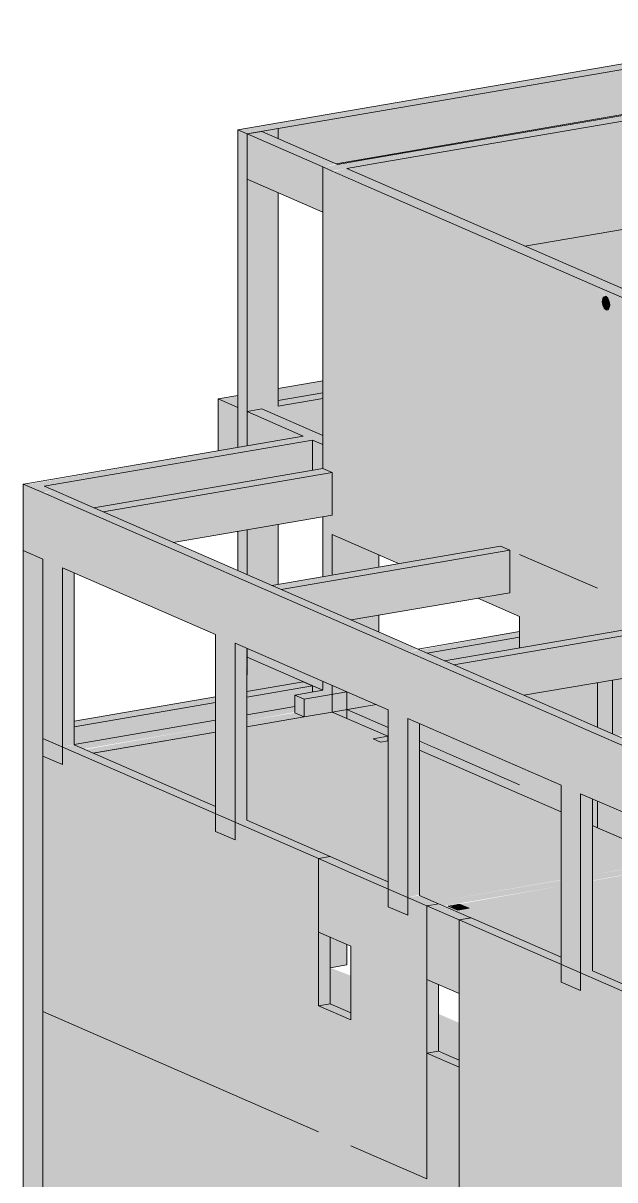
# Model space of a CAD drawing. Header units: centimetres. Extents: x -2102 to 22188, y -1637 to 88376.
# Drawn here: x 16458 to 17100, y 83591 to 84846 of the extents above; entities that cross this region are included whole.
import ezdxf

# ---------------------------------------------------------------- set-up
doc = ezdxf.new("R2010")
doc.units = ezdxf.units.CM
for name, color, linetype, lineweight in [('A-FLOR', 7, 'Continuous', 18), ('S-BEAM', 7, 'Continuous', 18), ('S-COLS', 7, 'Continuous', 18)]:
    doc.layers.add(name, color=color, linetype=linetype, lineweight=lineweight)

msp = doc.modelspace()

# ---------------------------------------------------------------- hatches: boundary and pattern name
at = {"layer": 'A-FLOR', "true_color": 0xbfbfbf}
for points in [[(17372.76, 84442.66), (17608.76, 84483.66), (17524.13, 84519.57), (17424.54, 84502.46), (17361.85, 84529.8), (17361.85, 84558.65), (17415.54, 84567.9), (17239.24, 84644.76), (17002.48, 84604.09), (17357.04, 84449.51)], [(16845.92, 84066.25), (16853.63, 84067.57), (16853.63, 84072.5), (16837.82, 84069.78), (16844.13, 84067.03)], [(16929.54, 83883.9), (16931.46, 83884.23), (16931.22, 83890.49), (16920.74, 83887.74)], [(16931.46, 83884.23), (16941.82, 83886.01), (16931.46, 83890.26), (16931.46, 83886.01)]]:
    msp.add_hatch(color=9, dxfattribs=at).paths.add_polyline_path(points, flags=0)
h = msp.add_hatch(color=9, dxfattribs=at)
h.paths.add_polyline_path([(16996.66, 84019.92), (16996.66, 84039.12), (16888.18, 84086.41), (16888.18, 84067.21), (16980.9, 84026.79)], flags=0)
h.paths.add_polyline_path([(17203.23, 84028.91), (17298.69, 84045.31), (17298.69, 84054.18), (17188.64, 84035.27), (17201.19, 84029.8)], flags=0)
h.paths.add_polyline_path([(17102.58, 84072.8), (17274.82, 84102.38), (17208.51, 84131.3), (17173.54, 84125.39), (17138.73, 84140.56), (17097.29, 84133.44), (17097.29, 84075.1)], flags=0)
h.paths.add_polyline_path([(16854.21, 84082.02), (16854.21, 84101.22), (16841, 84106.98), (16810.17, 84101.22), (16844.13, 84086.42)], flags=0)
h = msp.add_hatch(color=9, dxfattribs=at)
h.paths.add_polyline_path([(16523.87, 84058.68), (16666.86, 84083.24), (16666.86, 84090), (16513.49, 84063.21), (16515.37, 84062.39)], flags=0)
h.paths.add_polyline_path([(16700.83, 84089.08), (16752.93, 84098.79), (16752.93, 84104.78), (16700.83, 84095.83), (16700.83, 84093.61)], flags=0)
h = msp.add_hatch(color=9, dxfattribs=at)
h.paths.add_polyline_path([(16904.31, 83892.82), (17041.56, 83916.75), (17041.56, 83990.56), (16888.18, 84057.43), (16888.18, 83899.85), (16903.05, 83893.37)], flags=0)
h.paths.add_polyline_path([(16854.21, 83914.66), (16854.21, 84067.67), (16844.13, 84067.03), (16837.82, 84069.78), (16853.63, 84072.5), (16793.31, 84098.79), (16700.83, 84082.91), (16700.83, 83981.53), (16831.41, 83924.6)], flags=0)
h.paths.add_polyline_path([(17075.53, 83922.23), (17162.44, 83937.86), (17075.53, 83975.75), (17075.53, 83922.49)], flags=0)
h.paths.add_polyline_path([(16666.86, 83996.34), (16666.86, 84077.07), (16534.03, 84054.25), (16654.74, 84001.62)], flags=0)
h = msp.add_hatch(color=9, dxfattribs=at)
h.paths.add_polyline_path([(16996.66, 84010.13), (16996.66, 84019.92), (16888.18, 84066.25), (16888.18, 84057.43), (16990.32, 84012.9)], flags=0)
h.paths.add_polyline_path([(16854.21, 84068.55), (16853.63, 84082.28), (16809.4, 84101.22), (16809.4, 84091.78), (16853.63, 84071.74), (16853.63, 84068.81)], flags=0)
h = msp.add_hatch(color=9, dxfattribs=at)
h.paths.add_polyline_path([(18161.48, 83686.77), (18161.48, 83798.73), (18141.27, 83807.54), (18050.51, 83791.95), (18050.51, 83735.15), (18117.23, 83706.06)], flags=0)
h.paths.add_polyline_path([(16931.22, 83721.42), (16931.22, 83761.66), (16908.8, 83771.43), (16908.8, 83731.19), (16931.17, 83721.44)], flags=0)
h.paths.add_polyline_path([(16813.7, 83772.65), (16813.7, 83812.89), (16791.34, 83821.44), (16791.34, 83782.4), (16796.34, 83780.22)], flags=0)
h.paths.add_polyline_path([(19459.62, 83889.59), (19459.62, 84034), (19272.4, 84001.62), (19272.4, 83971.21), (19361.09, 83932.55)], flags=0)
h.paths.add_polyline_path([(19578.09, 83911.7), (19747.65, 83940.83), (19578.09, 84014.75), (19578.09, 83928.14)], flags=0)
h = msp.add_hatch(color=9, dxfattribs=at)
h.paths.add_polyline_path([(17262.88, 83742.62), (17645.99, 83809.14), (17626.28, 83817.74), (17606.6, 83814.35), (17598.68, 83817.81), (17618.36, 83821.19), (17595.82, 83830.52), (17459.98, 83808.14), (17262.88, 83894.07), (17262.88, 83784.79)], flags=0)
h.paths.add_polyline_path([(17228.91, 83751.3), (17228.91, 83908.88), (17173.7, 83932.95), (17075.53, 83915.76), (17075.53, 83818.17), (17107.44, 83804.26)], flags=0)
h.paths.add_polyline_path([(17041.56, 83832.98), (17041.56, 83910.25), (16915.83, 83887.79), (16967.62, 83865.22)], flags=0)
h.paths.add_polyline_path([(16929.54, 83883.9), (16920.65, 83888.68), (16931.46, 83890.53), (16941.82, 83886.01), (16931.17, 83884.18)], flags=0)
at = {"layer": 'S-BEAM', "true_color": 0xbfbfbf}
for points in [[(16844.13, 84694.24), (17701.26, 84841.47), (17691.16, 84845.87), (16834.03, 84698.64)], [(16734.91, 84731.56), (17138.07, 84800.81), (17127.97, 84805.21), (16724.81, 84735.96)], [(16797.84, 84693.31), (17138.07, 84751.76), (17138.07, 84800.81), (16734.91, 84731.56), (16734.91, 84720.75), (16795.72, 84694.24)], [(16783.21, 84689.91), (16797.84, 84693.31), (16717.13, 84728.5), (16701.04, 84725.74), (16781.75, 84690.55)], [(16783.21, 84640.86), (16783.21, 84689.91), (16701.04, 84725.73), (16701.04, 84676.68), (16734.91, 84661.91)], [(16996.66, 84202.5), (16996.66, 84596.85), (16793.31, 84684.73), (16793.31, 84291.16), (16865.31, 84259.77), (16976.09, 84278.79), (16986.19, 84274.39), (16986.19, 84228.22), (16952.94, 84221.56), (16986.19, 84207.07)], [(16996.66, 84596.85), (17012.75, 84599.61), (16809.4, 84688.27), (16794.56, 84684.96), (16986.39, 84601.33)], [(17173.7, 84519.66), (17189.79, 84522.43), (17097.29, 84562.76), (17081.19, 84559.99), (17167.36, 84522.43)], [(17090.32, 84534.85), (17093.41, 84536.26), (17094.31, 84540.33), (17092.73, 84546.69), (17090.32, 84549.28), (17088.33, 84549.18), (17086.71, 84546.57), (17086.47, 84541.88), (17088.33, 84536.69), (17089.29, 84535.55)], [(16734.91, 84430.5), (16783.21, 84438.8), (16783.21, 84444.94), (16734.91, 84436.64), (16734.91, 84434.9)], [(16783.21, 84398.63), (16783.21, 84438.8), (16734.91, 84430.5), (16734.91, 84419.69), (16771.99, 84403.53)], [(16783.21, 84388.85), (16783.21, 84398.63), (16717.13, 84427.45), (16701.03, 84424.68), (16776.87, 84391.62)], [(16473.01, 84342.39), (16771.99, 84393.75), (16761.89, 84398.15), (16464.74, 84345.99), (16469.84, 84343.77)], [(16535, 84320.25), (16771.99, 84360.96), (16771.99, 84393.75), (16481.06, 84343.77), (16518.49, 84327.45)], [(16545.1, 84315.85), (16793.31, 84358.48), (16782.53, 84362.77), (16535, 84320.25)], [(16621.07, 84282.73), (16793.31, 84312.31), (16792.63, 84358.36), (16545.1, 84315.85), (16599.75, 84292.02)], [(16479.52, 84336.72), (16492.22, 84338.9), (16479.52, 84343.5), (16473.01, 84342.39), (16462.91, 84346.79), (16458.25, 84345.99), (16474.51, 84338.9)], [(16479.52, 84264.58), (16479.52, 84336.72), (16458.25, 84345.99), (16458.3, 84273.83)], [(16666.86, 84182.9), (16666.86, 84255.04), (16500.78, 84327.45), (16500.78, 84255.31), (16505.85, 84253.1)], [(16666.86, 84255.04), (16679.57, 84257.22), (16513.49, 84329.63), (16502.37, 84326.75), (16650.12, 84262.34)], [(16737.98, 84231.75), (16986.07, 84274.44), (16976.09, 84278.79), (16727.88, 84236.16), (16734.91, 84233.09)], [(16813.95, 84198.64), (16986.19, 84228.22), (16986.19, 84274.39), (16737.98, 84231.75), (16805.08, 84202.5)], [(16854.21, 84173.36), (16866.92, 84175.54), (16700.83, 84247.95), (16688.13, 84245.77), (16844.13, 84177.75)], [(16854.21, 84101.22), (16854.21, 84173.36), (16688.13, 84245.77), (16688.13, 84173.63), (16844.13, 84105.62)], [(16925.33, 84150.07), (17173.54, 84192.71), (17163.44, 84197.11), (16915.23, 84154.48)], [(16896.43, 84162.67), (16996.66, 84179.89), (16996.66, 84186.03), (16888.18, 84166.27), (16893.19, 84164.09)], [(17001.29, 84116.95), (17173.54, 84146.54), (17173.54, 84192.71), (16925.33, 84150.07), (16996.66, 84118.97)], [(16915.23, 84154.48), (16996.66, 84168.69), (16996.66, 84179.89), (16896.43, 84162.67), (16906.91, 84158.11)], [(17041.56, 84091.68), (17054.27, 84093.86), (16888.18, 84166.27), (16875.48, 84164.09), (17031.07, 84096.25)], [(17041.56, 84019.54), (17041.56, 84091.68), (16875.48, 84164.09), (16875.48, 84091.95), (17035.43, 84022.21)], [(17228.91, 84010), (17239.96, 84012.9), (17075.53, 84084.59), (17062.83, 84082.41), (17222.25, 84012.9)], [(17228.91, 83937.86), (17228.91, 84010), (17062.83, 84082.41), (17062.83, 84010.27), (17207.7, 83947.11)], [(16813.7, 83924.6), (16826.41, 83926.78), (16791.34, 83942.07), (16778.63, 83939.89), (16808.7, 83926.78)], [(16813.7, 83844.77), (16813.7, 83924.6), (16778.63, 83939.89), (16778.63, 83860.06), (16809.4, 83846.64)], [(16931.17, 83873.38), (16943.87, 83875.57), (16906.91, 83890.53), (16896.1, 83888.68), (16927.75, 83874.88)], [(16931.17, 83793.55), (16931.17, 83873.38), (16896.1, 83888.68), (16896.1, 83808.84), (16929.54, 83794.26)], [(16931.17, 83793.55), (16931.22, 83793.56), (16931.22, 83873.36), (16931.17, 83873.35), (16931.17, 83821.78)], [(16813.7, 83764.93), (16813.7, 83772.65), (16791.34, 83782.4), (16778.63, 83780.22), (16808.7, 83767.11)], [(16813.7, 83567.76), (16813.7, 83764.93), (16778.63, 83780.22), (16778.63, 83583.05)], [(16931.17, 83713.72), (16931.22, 83713.9), (16931.17, 83721.44), (16906.91, 83730.87), (16896.56, 83728.81), (16926.16, 83715.9)], [(16931.17, 83516.54), (16931.17, 83713.72), (16896.1, 83728.81), (16896.1, 83531.83), (16908.8, 83526.3)]]:
    msp.add_hatch(color=9, dxfattribs=at).paths.add_polyline_path(points, flags=0)
h = msp.add_hatch(color=9, dxfattribs=at)
h.paths.add_polyline_path([(17559.79, 84524.86), (17625.62, 84537.09), (17624.47, 84537.59), (17559.79, 84525.72)], flags=0)
h.paths.add_polyline_path([(17002.48, 84604.09), (17701.26, 84724.13), (17701.26, 84841.47), (16844.13, 84694.24), (16844.13, 84673.13), (16996.66, 84606.63)], flags=0)
h = msp.add_hatch(color=9, dxfattribs=at)
h.paths.add_polyline_path([(17173.7, 84125.32), (17173.7, 84519.66), (17081.19, 84559.99), (17081.19, 84182.99), (17163.44, 84197.11), (17173.54, 84192.71), (17173.13, 84146.47), (17138.73, 84140.56), (17173.54, 84125.39)], flags=0)
h.paths.add_polyline_path([(17091.35, 84534.65), (17089.29, 84535.55), (17086.87, 84539.97), (17081.19, 84559.99), (17093.78, 84544.17), (17094.17, 84538.52), (17092.32, 84534.95), (17092.01, 84534.85)], flags=0)
h.paths.add_polyline_path([(17086.47, 84541.88), (17086.91, 84547.26), (17089.29, 84549.49), (17089.66, 84550.06), (17081.19, 84559.99), (17084.9, 84547.26)], flags=0)
at = {"layer": 'S-BEAM', "true_color": 0x0080ff}
h = msp.add_hatch(color=150, dxfattribs=at)
h.paths.add_polyline_path([(16690.93, 84429.09), (16690.93, 84442.01), (16669.67, 84438.36), (16687.52, 84430.57)], flags=0)
h.paths.add_polyline_path([(16734.91, 84436.64), (16783.21, 84444.94), (16783.21, 84457.86), (16734.91, 84449.56), (16734.91, 84438.36)], flags=0)
msp.add_hatch(color=150, dxfattribs=at).paths.add_polyline_path([(16669.67, 84382.31), (16690.93, 84385.96), (16690.93, 84429.09), (16669.67, 84438.36), (16669.67, 84393.75)], flags=0)
at = {"layer": 'S-BEAM', "true_color": 0xbfbfbf}
h = msp.add_hatch(color=9, dxfattribs=at)
h.paths.add_polyline_path([(16771.99, 84360.96), (16783.21, 84362.89), (16783.21, 84388.85), (16771.99, 84393.75), (16771.99, 84362.77)], flags=0)
h.paths.add_polyline_path([(16701.03, 84387.7), (16761.89, 84398.15), (16701.03, 84424.68), (16701.03, 84393.75)], flags=0)
h = msp.add_hatch(color=9, dxfattribs=at)
h.paths.add_polyline_path([(16513.49, 84082.89), (16666.86, 84109.23), (16666.86, 84115.37), (16513.49, 84089.03)], flags=0)
h.paths.add_polyline_path([(16700.83, 84115.07), (16772.04, 84127.3), (16761.94, 84131.7), (16700.83, 84121.21)], flags=0)
h = msp.add_hatch(color=9, dxfattribs=at)
h.paths.add_polyline_path([(16513.49, 84063.65), (16666.86, 84090), (16666.86, 84109.23), (16513.49, 84082.89), (16513.49, 84065.79)], flags=0)
h.paths.add_polyline_path([(16700.83, 84095.83), (16752.93, 84104.78), (16752.93, 84117.23), (16772.04, 84120.79), (16772.04, 84127.3), (16700.83, 84115.07), (16700.83, 84097.99)], flags=0)
h = msp.add_hatch(color=9, dxfattribs=at)
h.paths.add_polyline_path([(16533.97, 84054.28), (16666.86, 84077.1), (16666.86, 84083.24), (16525.23, 84058.09), (16532.75, 84054.81)], flags=0)
h.paths.add_polyline_path([(16700.83, 84082.94), (16762.98, 84093.61), (16752.88, 84098.02), (16700.83, 84089.05), (16700.83, 84085.66)], flags=0)
h = msp.add_hatch(color=9, dxfattribs=at)
h.paths.add_polyline_path([(17461.54, 83807.45), (17461.54, 83853.62), (17299.72, 83924.17), (17271.44, 83919.32), (17262.88, 83923.05), (17262.88, 83894.07), (17459.98, 83808.14)], flags=0)
h.paths.add_polyline_path([(17228.91, 83908.88), (17228.91, 83937.86), (17081.19, 84001.62), (17081.19, 83973.28), (17207.7, 83918.13)], flags=0)
h = msp.add_hatch(color=9, dxfattribs=at)
h.paths.add_polyline_path([(16914.41, 83888.41), (17041.56, 83910.25), (17041.56, 83916.39), (16904.31, 83892.82), (16913.81, 83888.68)], flags=0)
h.paths.add_polyline_path([(17075.53, 83916.09), (17172.62, 83933.42), (17163.6, 83937.35), (17075.53, 83922.23), (17075.53, 83919.48)], flags=0)
at = {"layer": 'S-COLS', "true_color": 0xc0c0c0}
for points in [[(16701.04, 84725.74), (16734.91, 84731.56), (16724.81, 84735.96), (16690.93, 84730.14)], [(16793.31, 84685.51), (16844.13, 84694.24), (16834.03, 84698.64), (16783.21, 84689.91), (16786.97, 84688.27)], [(16793.31, 84358.48), (16793.31, 84685.51), (16783.21, 84689.91), (16783.48, 84362.77)], [(16844.13, 84673.13), (16844.13, 84694.24), (16810.26, 84687.9), (16822.63, 84682.5)], [(17081.19, 84559.99), (17097.29, 84562.76), (17012.75, 84599.61), (16996.66, 84596.85), (17074.85, 84562.76)], [(17081.19, 84232.97), (17081.19, 84559.99), (16996.66, 84596.85), (16996.66, 84269.82)], [(16479.57, 84051.04), (16479.57, 84070.27), (16500.78, 84061.03), (16500.78, 84327.45), (16479.52, 84336.72), (16479.52, 84051.06)], [(16500.78, 84327.45), (16513.49, 84329.63), (16492.22, 84338.9), (16481.06, 84336.05), (16495.78, 84329.63)], [(16500.78, 84061.03), (16513.49, 84063.65), (16513.49, 84249.77), (16500.78, 84255.31), (16500.78, 84068.75)], [(16688.13, 84245.77), (16700.83, 84247.95), (16679.57, 84257.22), (16666.86, 84255.04), (16685.15, 84247.07)], [(16688.13, 83979.35), (16688.13, 84245.77), (16666.86, 84255.04), (16666.86, 83988.62), (16686.21, 83980.18)], [(16688.13, 83979.35), (16700.83, 83981.53), (16700.01, 84168.45), (16688.13, 84173.36), (16688.13, 83987.07)], [(16875.48, 84164.09), (16886.33, 84167.08), (16866.92, 84175.54), (16854.21, 84173.36), (16873.62, 84164.9)], [(16875.48, 83897.66), (16875.48, 84164.09), (16854.21, 84173.36), (16854.21, 83906.94), (16873.56, 83898.5)], [(17097.29, 84075.1), (17097.29, 84133.44), (17081.19, 84130.68), (17081.19, 84082.12), (17088.55, 84078.91)], [(16762.98, 84093.58), (16763.03, 84093.62), (16763.03, 84112.83), (16752.93, 84117.23), (16752.93, 84097.99), (16762.98, 84093.61)], [(16875.48, 83897.66), (16888.18, 83900.84), (16888.18, 84086.41), (16875.48, 84091.95), (16875.48, 83901.91)], [(17062.83, 84082.41), (17075.53, 84084.59), (17054.27, 84093.86), (17041.56, 84091.68), (17059.85, 84083.7)], [(17062.83, 83815.98), (17062.83, 84082.41), (17041.56, 84091.68), (17041.56, 83825.25), (17060.91, 83816.82)], [(16778.63, 83643.64), (16778.63, 83939.89), (16479.57, 84070.27), (16479.57, 83774.03), (16773.63, 83645.82)], [(17062.83, 83815.98), (17075.53, 83818.17), (17075.53, 84004.73), (17062.83, 84010), (17062.83, 83817)], [(16896.1, 83592.43), (16896.1, 83888.68), (16813.7, 83924.6), (16813.7, 83628.35), (16891.52, 83594.42)], [(17250.18, 83438.06), (17250.18, 83734.3), (16931.22, 83873.36), (16931.22, 83577.12), (17209.04, 83455.99)], [(16778.63, 83780.22), (16791.34, 83782.4), (16791.34, 83854.52), (16778.63, 83860.06), (16778.63, 83782.4)], [(16896.1, 83729.01), (16908.8, 83731.19), (16908.8, 83803.31), (16896.1, 83808.84), (16896.1, 83731.19)], [(16778.63, 83366.64), (16778.63, 83643.64), (16479.57, 83774.03), (16479.57, 83497.02), (16773.63, 83368.82)], [(16896.1, 83315.42), (16896.1, 83592.43), (16813.7, 83628.35), (16813.7, 83351.35), (16891.52, 83317.42)]]:
    msp.add_hatch(color=9, dxfattribs=at).paths.add_polyline_path(points, flags=0)
h = msp.add_hatch(color=9, dxfattribs=at)
h.paths.add_polyline_path([(16701.03, 84247.86), (16701.03, 84296.46), (16690.93, 84294.73), (16690.93, 84252.27), (16700.83, 84247.95)], flags=0)
h.paths.add_polyline_path([(16690.93, 84385.96), (16701.03, 84387.7), (16701.03, 84725.74), (16690.93, 84730.14), (16690.93, 84393.75)], flags=0)
h = msp.add_hatch(color=9, dxfattribs=at)
h.paths.add_polyline_path([(16701.03, 84158.26), (16717.07, 84161.01), (16701.03, 84168), (16701.03, 84162.66)], flags=0)
h.paths.add_polyline_path([(16727.88, 84236.16), (16734.91, 84237.37), (16734.91, 84302.28), (16701.03, 84296.46), (16701.03, 84247.86), (16716.78, 84241)], flags=0)
h.paths.add_polyline_path([(16734.91, 84419.69), (16734.91, 84661.91), (16701.04, 84676.68), (16701.03, 84424.68), (16717.13, 84427.45), (16733.72, 84420.21)], flags=0)
h.paths.add_polyline_path([(16734.91, 84720.75), (16734.91, 84731.56), (16717.13, 84728.5), (16724.81, 84725.15)], flags=0)
h = msp.add_hatch(color=9, dxfattribs=at)
h.paths.add_polyline_path([(17086.87, 84539.97), (17083.95, 84550.54), (17086.47, 84541.37)], flags=0)
h.paths.add_polyline_path([(17090.14, 84549.5), (17089.68, 84550.47), (17089.76, 84549.94)], flags=0)
h = msp.add_hatch(color=9, dxfattribs=at)
h.paths.add_polyline_path([(16793.31, 84118.03), (16793.31, 84127.77), (16783.21, 84132.18), (16784.22, 84121.99), (16786.97, 84120.79)], flags=0)
h.paths.add_polyline_path([(16783.21, 84245.66), (16793.31, 84247.95), (16793.31, 84312.31), (16783.21, 84310.58), (16783.21, 84245.77)], flags=0)
h = msp.add_hatch(color=9, dxfattribs=at)
h.paths.add_polyline_path([(16809.4, 84101.56), (16839.76, 84107.52), (16809.4, 84120.76), (16809.4, 84102.35)], flags=0)
h.paths.add_polyline_path([(16793.31, 84118.03), (16809.32, 84120.79), (16793.31, 84127.77), (16793.31, 84120.79)], flags=0)
h.paths.add_polyline_path([(16844.13, 84185.48), (16844.13, 84203.82), (16813.95, 84198.64), (16834.03, 84189.88)], flags=0)
h.paths.add_polyline_path([(16793.31, 84247.4), (16844.13, 84256.13), (16844.13, 84269), (16793.31, 84291.16), (16793.31, 84247.95)], flags=0)
at = {"layer": 'S-COLS', "true_color": 0x0080ff}
msp.add_hatch(color=150, dxfattribs=at).paths.add_polyline_path([(16479.57, 77958.83), (16479.52, 84264.58), (16458.3, 84273.83), (16458.3, 77968.1)], flags=0)
at = {"layer": 'S-COLS', "true_color": 0xc0c0c0}
h = msp.add_hatch(color=9, dxfattribs=at)
h.paths.add_polyline_path([(17081.19, 83973.28), (17081.19, 84002.26), (17075.53, 84004.73), (17075.53, 83975.75)], flags=0)
h.paths.add_polyline_path([(17041.56, 83990.56), (17041.56, 84019.54), (16996.66, 84039.12), (16996.66, 84010.13), (17016.18, 84001.62)], flags=0)
h.paths.add_polyline_path([(17081.19, 84082.12), (17081.19, 84130.68), (17001.29, 84116.95), (17080.54, 84082.41)], flags=0)
h.paths.add_polyline_path([(16996.66, 84168.47), (17081.19, 84182.99), (17081.19, 84232.97), (16996.66, 84269.82), (16996.66, 84168.69)], flags=0)
h = msp.add_hatch(color=9, dxfattribs=at)
h.paths.add_polyline_path([(16772.04, 84120.51), (16783.16, 84122.46), (16772.04, 84127.3), (16772.04, 84120.79)], flags=0)
h.paths.add_polyline_path([(16700.83, 84121.21), (16761.94, 84131.7), (16701.03, 84158.26), (16700.83, 84127.3)], flags=0)
h = msp.add_hatch(color=9, dxfattribs=at)
h.paths.add_polyline_path([(16763.03, 84112.83), (16793.31, 84118.03), (16783.16, 84122.42), (16752.93, 84117.23)], flags=0)
h.paths.add_polyline_path([(16783.21, 84122.43), (16783.21, 84132.18), (16717.07, 84161.01), (16701.03, 84158.26), (16783.16, 84122.46)], flags=0)
h = msp.add_hatch(color=9, dxfattribs=at)
h.paths.add_polyline_path([(16791.34, 83821.44), (16809.4, 83824.55), (16809.4, 83846.64), (16791.34, 83853.8), (16791.34, 83821.78)], flags=0)
h.paths.add_polyline_path([(16809.4, 84091.78), (16809.34, 84120.78), (16763.03, 84112.83), (16763.03, 84093.59), (16793.31, 84098.79), (16806.64, 84092.98)], flags=0)
h = msp.add_hatch(color=9, dxfattribs=at)
h.paths.add_polyline_path([(16778.63, 83939.89), (16791.34, 83942.07), (16700.83, 83981.53), (16688.13, 83979.35), (16706.38, 83971.39)], flags=0)
h.paths.add_polyline_path([(16666.86, 83988.62), (16666.86, 83996.34), (16513.49, 84063.21), (16500.78, 84061.03), (16637.03, 84001.62)], flags=0)
h = msp.add_hatch(color=9, dxfattribs=at)
h.paths.add_polyline_path([(16896.1, 83888.68), (16906.91, 83891.68), (16887, 83899.64), (16875.48, 83897.66), (16891.61, 83890.63)], flags=0)
h.paths.add_polyline_path([(16854.21, 83906.94), (16854.21, 83914.66), (16826.41, 83926.78), (16813.7, 83924.6)], flags=0)
h = msp.add_hatch(color=9, dxfattribs=at)
h.paths.add_polyline_path([(17228.91, 83743.57), (17228.91, 83751.3), (17075.53, 83818.17), (17062.83, 83815.98), (17128.39, 83787.4)], flags=0)
h.paths.add_polyline_path([(17041.56, 83825.25), (17041.56, 83832.98), (16943.93, 83875.54), (16931.22, 83873.36), (16949.91, 83865.22)], flags=0)

# ---------------------------------------------------------------- linework, layer by layer
at = {"layer": 'A-FLOR', "lineweight": 9}
for p, q in [((17239.24, 84644.76), (17002.48, 84604.09)), ((16752.93, 84104.78), (16700.83, 84095.83)), ((16793.31, 84098.79), (16763.03, 84093.59)), ((16853.63, 84072.5), (16793.31, 84098.79)), ((16809.4, 84101.56), (16854.21, 84082.02)), ((16809.4, 84101.56), (16809.4, 84091.78)), ((16666.86, 84090), (16513.49, 84063.65)), ((16763.03, 84093.59), (16700.83, 84082.91)), ((16666.86, 84077.07), (16534.03, 84054.25)), ((16837.82, 84069.78), (16853.63, 84072.5)), ((16845.92, 84066.25), (16837.82, 84069.78)), ((16853.63, 84072.5), (16853.63, 84067.57)), ((16854.21, 84067.67), (16845.92, 84066.25)), ((16888.18, 84067.21), (16996.66, 84019.92)), ((16996.66, 84010.13), (16888.18, 84057.43)), ((17163.6, 83937.35), (17081.19, 83973.28)), ((16919.17, 83888.42), (16931.46, 83890.53)), ((16929.54, 83883.9), (16919.17, 83888.42)), ((16941.82, 83886.01), (16929.54, 83883.9)), ((16931.46, 83890.53), (16941.82, 83886.01)), ((16931.46, 83890.53), (16931.46, 83884.23)), ((16793.31, 83821.78), (16791.34, 83821.44))]:
    msp.add_line(p, q, dxfattribs=at)
at = {"layer": 'S-BEAM', "lineweight": 9}
for p, q in [((16844.13, 84694.24), (17701.26, 84841.47)), ((17127.97, 84805.21), (16724.81, 84735.96)), ((16734.91, 84731.56), (17138.07, 84800.81)), ((16834.03, 84698.64), (17228.72, 84766.44)), ((16797.84, 84693.31), (17138.07, 84751.76)), ((16717.13, 84728.5), (16701.04, 84725.74)), ((16701.04, 84725.74), (16701.04, 84676.68)), ((16701.04, 84725.74), (16783.21, 84689.91)), ((16799.3, 84692.67), (16717.13, 84728.5)), ((16734.91, 84731.56), (16734.91, 84720.75)), ((16783.21, 84640.86), (16783.21, 84689.91)), ((16996.66, 84596.85), (16793.31, 84685.51)), ((16809.4, 84688.27), (17012.75, 84599.61)), ((16701.04, 84676.68), (16783.21, 84640.86)), ((17173.7, 84519.66), (17081.19, 84559.99)), ((17189.79, 84522.43), (17097.29, 84562.76)), ((16783.21, 84457.86), (16734.91, 84449.56)), ((16690.93, 84442.01), (16669.67, 84438.36)), ((16690.93, 84429.09), (16669.67, 84438.36)), ((16669.67, 84438.36), (16669.67, 84382.31)), ((16734.91, 84436.64), (16783.21, 84444.94)), ((16783.21, 84444.94), (16734.91, 84436.64)), ((16734.91, 84430.5), (16783.21, 84438.8)), ((16690.93, 84385.96), (16690.93, 84429.09)), ((16717.13, 84427.45), (16701.03, 84424.68)), ((16701.03, 84424.68), (16761.89, 84398.15)), ((16701.03, 84424.68), (16701.03, 84387.7)), ((16783.21, 84398.63), (16717.13, 84427.45)), ((16761.89, 84398.15), (16462.91, 84346.79)), ((16481.06, 84343.77), (16771.99, 84393.75)), ((16771.99, 84393.75), (16783.21, 84388.85)), ((16771.99, 84360.96), (16771.99, 84393.75)), ((16783.21, 84362.89), (16783.21, 84388.85)), ((16783.21, 84362.89), (16535, 84320.25)), ((16545.1, 84315.85), (16793.31, 84358.48)), ((16793.31, 84358.48), (16783.21, 84362.89)), ((16793.31, 84312.31), (16793.31, 84358.48)), ((16462.91, 84346.79), (16458.25, 84345.99)), ((16458.25, 84345.99), (16479.52, 84336.72)), ((16458.25, 84345.99), (16458.25, 84273.85)), ((16492.22, 84338.9), (16481.06, 84343.77)), ((16500.78, 84327.45), (16666.86, 84255.04)), ((16679.57, 84257.22), (16513.49, 84329.63)), ((16793.31, 84312.31), (16621.07, 84282.73)), ((16865.31, 84259.77), (16793.31, 84291.16)), ((16458.3, 84273.83), (16458.25, 84273.85)), ((16479.52, 84264.58), (16458.3, 84273.83)), ((16976.09, 84278.79), (16727.88, 84236.16)), ((16737.98, 84231.75), (16986.19, 84274.39)), ((16976.09, 84278.79), (16986.19, 84274.39)), ((16986.19, 84274.39), (16986.19, 84228.22)), ((16666.86, 84182.9), (16500.78, 84255.31)), ((16688.13, 84245.77), (16854.21, 84173.36)), ((16866.92, 84175.54), (16700.83, 84247.95)), ((16986.19, 84228.22), (16813.95, 84198.64)), ((16996.66, 84202.5), (16951.38, 84222.24)), ((17163.44, 84197.11), (16915.23, 84154.48)), ((16996.66, 84186.03), (16886.33, 84167.08)), ((16925.33, 84150.07), (17173.54, 84192.71)), ((16854.21, 84101.22), (16688.13, 84173.63)), ((16896.43, 84162.67), (16996.66, 84179.89)), ((16875.48, 84164.09), (17041.56, 84091.68)), ((17054.27, 84093.86), (16888.18, 84166.27)), ((17173.54, 84146.54), (17001.29, 84116.95)), ((16761.94, 84131.7), (16700.83, 84121.21)), ((16700.83, 84115.07), (16772.04, 84127.3)), ((16772.04, 84127.3), (16761.94, 84131.7)), ((16772.04, 84120.51), (16772.04, 84127.3)), ((16666.86, 84115.37), (16513.49, 84089.03)), ((16513.49, 84082.89), (16666.86, 84109.23)), ((16762.98, 84093.61), (16752.93, 84097.99)), ((16809.4, 84101.56), (16809.4, 84091.78)), ((16700.83, 84082.94), (16762.98, 84093.61)), ((17041.56, 84019.54), (16875.48, 84091.95)), ((17062.83, 84082.41), (17228.91, 84010)), ((17241.62, 84012.18), (17075.53, 84084.59)), ((16533.97, 84054.28), (16666.86, 84077.1)), ((17062.83, 84010.27), (17228.91, 83937.86)), ((17081.19, 84001.62), (17081.19, 83973.28)), ((16791.34, 83942.07), (16778.63, 83939.89)), ((16778.63, 83939.89), (16813.7, 83924.6)), ((16778.63, 83939.89), (16778.63, 83860.06)), ((16826.41, 83926.78), (16791.34, 83942.07)), ((16908.8, 83890.86), (16896.1, 83888.68)), ((16896.1, 83888.68), (16931.17, 83873.38)), ((16896.1, 83888.68), (16896.1, 83808.84)), ((16943.87, 83875.57), (16908.8, 83890.86)), ((16931.17, 83873.38), (16943.87, 83875.57)), ((16931.17, 83793.55), (16931.17, 83873.38)), ((16778.63, 83860.06), (16813.7, 83844.77)), ((16896.1, 83808.84), (16931.17, 83793.55)), ((16791.34, 83782.4), (16778.63, 83780.22)), ((16813.7, 83772.65), (16791.34, 83782.4)), ((16778.63, 83780.22), (16813.7, 83764.93)), ((16908.8, 83731.19), (16896.1, 83729.01)), ((16931.22, 83721.42), (16908.8, 83731.19)), ((16896.1, 83729.01), (16931.17, 83713.72)), ((16896.1, 83729.01), (16896.1, 83592.43)), ((16931.17, 83516.54), (16931.17, 83713.72))]:
    msp.add_line(p, q, dxfattribs=at)
for points in [[(17090.32, 84534.85, 0), (17089.29, 84535.55, 0), (17088.33, 84536.69, 0), (17087.5, 84538.2, 0), (17086.87, 84539.97, 0), (17086.47, 84541.88, 0), (17086.33, 84543.81, 0), (17086.47, 84545.61, 0), (17086.87, 84547.18, 0), (17087.5, 84548.4, 0), (17088.33, 84549.18, 0), (17089.29, 84549.49, 0), (17090.32, 84549.28, 0)], [(17090.32, 84549.28, 0), (17091.35, 84548.59, 0), (17092.32, 84547.45, 0), (17093.14, 84545.94, 0), (17093.78, 84544.17, 0), (17094.17, 84542.26, 0), (17094.31, 84540.33, 0), (17094.17, 84538.52, 0), (17093.78, 84536.96, 0), (17093.14, 84535.74, 0), (17092.32, 84534.95, 0), (17091.35, 84534.65, 0), (17090.32, 84534.85, 0)]]:
    msp.add_polyline3d(points, dxfattribs=at)
at = {"layer": 'S-COLS', "lineweight": 9}
for p, q in [((16724.81, 84735.96), (16690.93, 84730.14)), ((16690.93, 84730.14), (16701.03, 84725.74)), ((16690.93, 84730.14), (16690.93, 84429.09)), ((16734.91, 84731.56), (16701.03, 84725.74)), ((16701.03, 84725.74), (16701.03, 84387.7)), ((16734.91, 84720.75), (16734.91, 84731.56)), ((16799.3, 84692.67), (16834.03, 84698.64)), ((16783.21, 84689.91), (16793.31, 84685.51)), ((16783.21, 84388.85), (16783.21, 84689.91)), ((16809.4, 84688.27), (16844.13, 84694.24)), ((16734.91, 84430.5), (16734.91, 84661.91)), ((17081.19, 84559.99), (16996.66, 84596.85)), ((17012.75, 84599.61), (17097.29, 84562.76)), ((16690.93, 84429.09), (16690.93, 84385.96)), ((16783.21, 84362.89), (16783.21, 84388.85)), ((16793.31, 84358.48), (16783.21, 84362.89)), ((16783.21, 84362.89), (16793.31, 84358.48)), ((16479.52, 84336.72), (16500.78, 84327.45)), ((16513.49, 84329.63), (16492.22, 84338.9)), ((16783.21, 84245.66), (16783.21, 84310.58)), ((16701.03, 84296.46), (16701.03, 84247.86)), ((16734.91, 84237.37), (16734.91, 84302.28)), ((16690.93, 84294.73), (16690.93, 84252.27)), ((16793.31, 84291.16), (16793.31, 84247.4)), ((16458.3, 77968.1), (16458.3, 84273.83)), ((16479.52, 84264.58), (16458.3, 84273.83)), ((16479.57, 84264.56), (16479.52, 84264.58)), ((16479.52, 84051.06), (16479.52, 84264.58)), ((16479.57, 77958.83), (16479.57, 84264.56)), ((16844.13, 84269), (16844.13, 84256.13)), ((17081.19, 84232.97), (16996.66, 84269.82)), ((17081.19, 84232.97), (16996.66, 84269.82)), ((16500.78, 84255.31), (16500.78, 84041.79)), ((16513.49, 84249.77), (16513.49, 84063.21)), ((16666.86, 84255.04), (16688.13, 84245.77)), ((16700.83, 84247.95), (16679.57, 84257.22)), ((16844.13, 84203.82), (16844.13, 84185.48)), ((16996.66, 84202.5), (16996.66, 84168.47)), ((16666.86, 83969.38), (16666.86, 84182.9)), ((16688.13, 84173.63), (16688.13, 83960.11)), ((16854.21, 84173.36), (16875.48, 84164.09)), ((16888.18, 84166.27), (16866.92, 84175.54)), ((16700.83, 84168.09), (16700.83, 83981.53)), ((16701.03, 84168), (16701.03, 84139.02)), ((16783.21, 84122.43), (16701.03, 84158.26)), ((16783.21, 84122.43), (16783.21, 84132.18)), ((17097.29, 84133.44), (17097.29, 84075.1)), ((16752.93, 84117.23), (16783.21, 84122.43)), ((16809.34, 84120.78), (16763.03, 84112.83)), ((16793.31, 84127.77), (16793.31, 84118.03)), ((16809.4, 84120.76), (16809.4, 84091.78)), ((17081.19, 84082.12), (17081.19, 84130.68)), ((16752.93, 84117.23), (16752.93, 84097.99)), ((16763.03, 84112.83), (16752.93, 84117.23)), ((16763.03, 84093.59), (16763.03, 84112.83)), ((16793.31, 84118.03), (16793.31, 84098.79)), ((16841, 84106.98), (16793.31, 84098.79)), ((16854.21, 83887.7), (16854.21, 84101.22)), ((16875.48, 84091.95), (16875.48, 83878.43)), ((16888.18, 84086.41), (16888.18, 83899.85)), ((17041.56, 84091.68), (17062.83, 84082.41)), ((17075.53, 84084.59), (17054.27, 84093.86)), ((16479.57, 84070.27), (16479.57, 83774.03)), ((16778.63, 83939.89), (16479.57, 84070.27)), ((16513.49, 84063.21), (16666.86, 83996.34)), ((16500.78, 84041.79), (16479.52, 84051.06)), ((17041.56, 83806.02), (17041.56, 84019.54)), ((17041.56, 83990.56), (16996.66, 84010.13)), ((17062.83, 84010.27), (17062.83, 83796.75)), ((17075.53, 84004.73), (17075.53, 83818.17)), ((17081.19, 83973.28), (17081.19, 84001.62)), ((16700.83, 83981.53), (16791.34, 83942.07)), ((16688.13, 83960.11), (16666.86, 83969.38)), ((17081.19, 83973.28), (17075.53, 83975.75)), ((16791.34, 83942.07), (16778.63, 83939.89)), ((16778.63, 83780.22), (16778.63, 83939.89)), ((16896.1, 83888.68), (16813.7, 83924.6)), ((16826.41, 83926.78), (16854.21, 83914.66)), ((16888.18, 83899.85), (16908.8, 83890.86)), ((16875.48, 83878.43), (16854.21, 83887.7)), ((16908.8, 83890.86), (16896.1, 83888.68)), ((16896.1, 83592.43), (16896.1, 83888.68)), ((16931.22, 83873.36), (16943.93, 83875.54)), ((16931.22, 83873.36), (16931.22, 83577.12)), ((17250.18, 83734.3), (16931.22, 83873.36)), ((16943.93, 83875.54), (17041.56, 83832.98)), ((16791.34, 83854.52), (16791.34, 83782.4)), ((16809.4, 83846.64), (16809.4, 83824.55)), ((16813.7, 83844.77), (16813.7, 83764.93)), ((16809.4, 83824.55), (16791.34, 83821.44)), ((17062.83, 83796.75), (17041.56, 83806.02)), ((17075.53, 83818.17), (17228.91, 83751.3)), ((16908.8, 83803.31), (16908.8, 83731.19)), ((16479.57, 83774.03), (16479.57, 83497.02)), ((16778.63, 83643.64), (16479.57, 83774.03)), ((16778.63, 83643.64), (16479.57, 83774.03)), ((16896.1, 83592.43), (16813.7, 83628.35)), ((16896.1, 83592.43), (16813.7, 83628.35))]:
    msp.add_line(p, q, dxfattribs=at)

doc.saveas('drawing.dxf')
